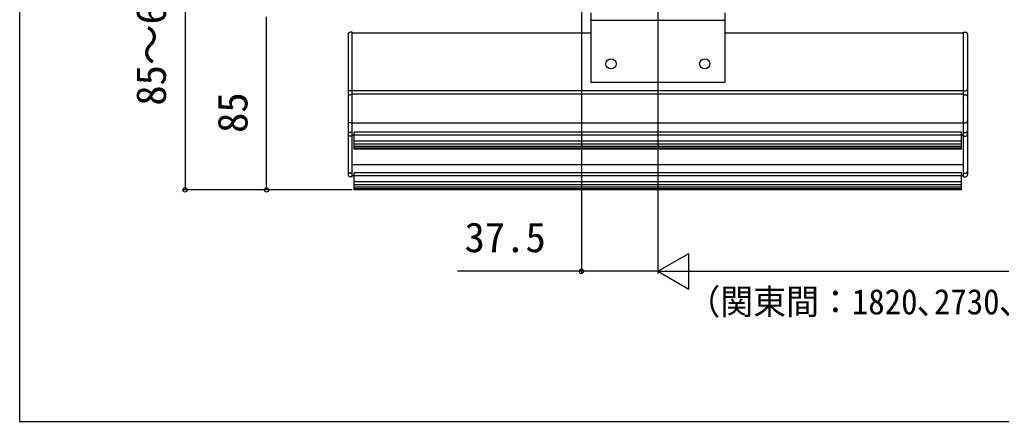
# Model space of a CAD drawing. Units: millimetres, scale not verified. Extents: x -875 to 875, y -1305 to 1298.
# Drawn here: x -875 to -393.2, y -1304.7 to -1107.2 of the extents above; entities that cross this region are included whole.
import ezdxf
from ezdxf.enums import TextEntityAlignment as Align

# ---------------------------------------------------------------- set-up
doc = ezdxf.new("R2010")
doc.units = ezdxf.units.MM
doc.header["$LTSCALE"] = 8
for name, color, linetype in [('0-4_YKK_12', 2, 'Continuous'), ('0-5_YKK_13', 4, 'Continuous'), ('0-6_YKK_D', 6, 'Continuous'), ('0-7_YKK_ZWAK', 7, 'Continuous')]:
    doc.layers.add(name, color=color, linetype=linetype)
doc.styles.add('ＭＳ ゴシック', font='')
doc.styles.get('ＭＳ ゴシック').set_extended_font_data('MS Gothic')

msp = doc.modelspace()

# ---------------------------------------------------------------- linework, layer by layer
at = {"layer": '0-4_YKK_12'}
for p, q in [((-561.789, -258.952), (-561.789, -1205.952)), ((-711.789, -1183.952), (-711.789, -1113.952)), ((-594.689, -1113.952), (-711.789, -1113.952)), ((-411.789, -1113.952), (-528.889, -1113.952)), ((-411.789, -1183.952), (-411.789, -1113.952)), ((-411.789, -1142.228), (-711.789, -1142.228)), ((-411.789, -1143.843), (-711.789, -1143.843)), ((-411.789, -1158.183), (-711.789, -1158.183)), ((-411.789, -1163.952), (-711.789, -1163.952)), ((-411.789, -1178.552), (-711.789, -1178.552)), ((-411.789, -1183.952), (-711.789, -1183.952))]:
    msp.add_line(p, q, dxfattribs=at)
at = {"layer": '0-5_YKK_13'}
for p, q in [((-594.689, -1103.952), (-594.689, -1137.952)), ((-594.689, -1107.452), (-528.889, -1107.452)), ((-528.889, -1103.952), (-528.889, -1137.952)), ((-713.789, -1114.452), (-713.789, -1183.452)), ((-711.789, -1113.452), (-712.789, -1113.452)), ((-711.789, -1184.452), (-711.789, -1113.452)), ((-411.789, -1184.452), (-411.789, -1113.452)), ((-411.789, -1113.452), (-410.789, -1113.452)), ((-409.789, -1114.452), (-409.789, -1183.452)), ((-594.689, -1137.952), (-528.889, -1137.952)), ((-711.789, -1142.228), (-712.789, -1142.228)), ((-711.789, -1144.25), (-712.789, -1144.25)), ((-411.789, -1142.228), (-410.789, -1142.228)), ((-411.789, -1144.25), (-410.789, -1144.25)), ((-711.789, -1157.89), (-712.789, -1157.89)), ((-411.789, -1157.89), (-410.789, -1157.89)), ((-711.789, -1162.751), (-712.789, -1162.751)), ((-711.789, -1164.452), (-712.789, -1164.452)), ((-710.789, -1170.92), (-710.789, -1162.575)), ((-412.789, -1162.575), (-710.789, -1162.575)), ((-412.789, -1170.92), (-412.789, -1162.575)), ((-411.789, -1162.751), (-410.789, -1162.751)), ((-411.789, -1164.452), (-410.789, -1164.452)), ((-412.789, -1166.972), (-710.789, -1166.972)), ((-412.789, -1168.454), (-710.789, -1168.454)), ((-412.789, -1169.576), (-710.789, -1169.576)), ((-412.789, -1170.375), (-710.789, -1170.375)), ((-412.789, -1170.92), (-710.789, -1170.92)), ((-711.789, -1182.733), (-712.789, -1182.733)), ((-711.789, -1184.452), (-712.789, -1184.452)), ((-710.789, -1190.952), (-710.789, -1182.607)), ((-412.789, -1182.607), (-710.789, -1182.607)), ((-412.789, -1190.952), (-412.789, -1182.607)), ((-411.789, -1182.733), (-410.789, -1182.733)), ((-411.789, -1184.452), (-410.789, -1184.452)), ((-412.789, -1187.004), (-710.789, -1187.004)), ((-412.789, -1188.485), (-710.789, -1188.485)), ((-412.789, -1189.608), (-710.789, -1189.608)), ((-412.789, -1190.407), (-710.789, -1190.407)), ((-412.789, -1190.952), (-710.789, -1190.952))]:
    msp.add_line(p, q, dxfattribs=at)
for centre in [(-584.789, -1128.952), (-538.789, -1128.952)]:
    msp.add_circle(centre, 2.5, dxfattribs=at)
for centre, start, end in [((-712.789, -1114.452), 90, 180), ((-410.789, -1114.452), 0, 90), ((-712.789, -1141.228), 180, 270), ((-410.789, -1141.228), 270, 0), ((-712.789, -1145.25), 90, 180), ((-410.789, -1145.25), 0, 90), ((-712.789, -1156.89), 180, 270), ((-410.789, -1156.89), 270, 0), ((-712.789, -1161.751), 180, 270), ((-712.789, -1163.452), 180, 270), ((-410.789, -1161.751), 270, 0), ((-410.789, -1163.452), 270, 0), ((-712.789, -1181.733), 180, 270), ((-712.789, -1183.452), 180, 270), ((-410.789, -1181.733), 270, 0), ((-410.789, -1183.452), 270, 0)]:
    msp.add_arc(centre, 1, start, end, dxfattribs=at)
at = {"layer": '0-6_YKK_D'}
for p, q in [((-793.789, -1005.952), (-793.789, -1190.952)), ((-599.289, -1006.952), (-599.289, -1231.952)), ((-561.789, -1015.952), (-561.789, -1231.952)), ((-561.789, -1015.952), (-561.789, -1231.952)), ((-753.789, -1190.952), (-753.789, -1105.952)), ((-711.789, -1190.952), (-794.789, -1190.952)), ((-711.789, -1190.952), (-754.789, -1190.952)), ((-561.789, -1230.952), (-546.633, -1222.202)), ((-546.633, -1239.702), (-546.633, -1222.202)), ((-561.789, -1230.952), (-546.633, -1239.702)), ((-561.789, -1230.952), (-531.478, -1230.952)), ((-544.289, -1230.952), (420.711, -1230.952))]:
    msp.add_line(p, q, dxfattribs=at)
msp.add_lwpolyline([(-561.789, -1230.952), (-599.289, -1230.952), (-660.179, -1230.952)], dxfattribs=at)
for centre in [(-793.789, -1190.952), (-753.789, -1190.952), (-599.289, -1230.952)]:
    msp.add_circle(centre, 1.075, dxfattribs=at)
at = {"layer": '0-7_YKK_ZWAK'}
msp.add_line((-875, 1245.3), (-875, -1304.7), dxfattribs=at)
msp.add_lwpolyline([(-875, -1304.7), (875, -1304.7), (875, 1245.3)], dxfattribs=at)

# ---------------------------------------------------------------- texts
at = {"layer": '0-6_YKK_D', "style": 'ＭＳ ゴシック'}
for s, p in [('85～650', (-798.789, -1149.532)), ('85', (-758.789, -1162.941))]:
    msp.add_text(s, height=14.66, rotation=90, dxfattribs=at).set_placement(p, align=Align.BOTTOM_LEFT)
msp.add_text('37.5', height=14.66, dxfattribs=at).set_placement((-656.657, -1225.952), align=Align.BOTTOM_LEFT)
at = {"layer": '0-6_YKK_D', "style": 'ＭＳ ゴシック', "width": 0.95}
msp.add_text('（関東間：1820､2730､3640､4550､MM：2000､3000､4000､5000､九州・四国間：1910､2865､3820､4775）', height=12.46, dxfattribs=at).set_placement((-547.298, -1255.85), align=Align.BOTTOM_LEFT)

doc.saveas('drawing.dxf')
